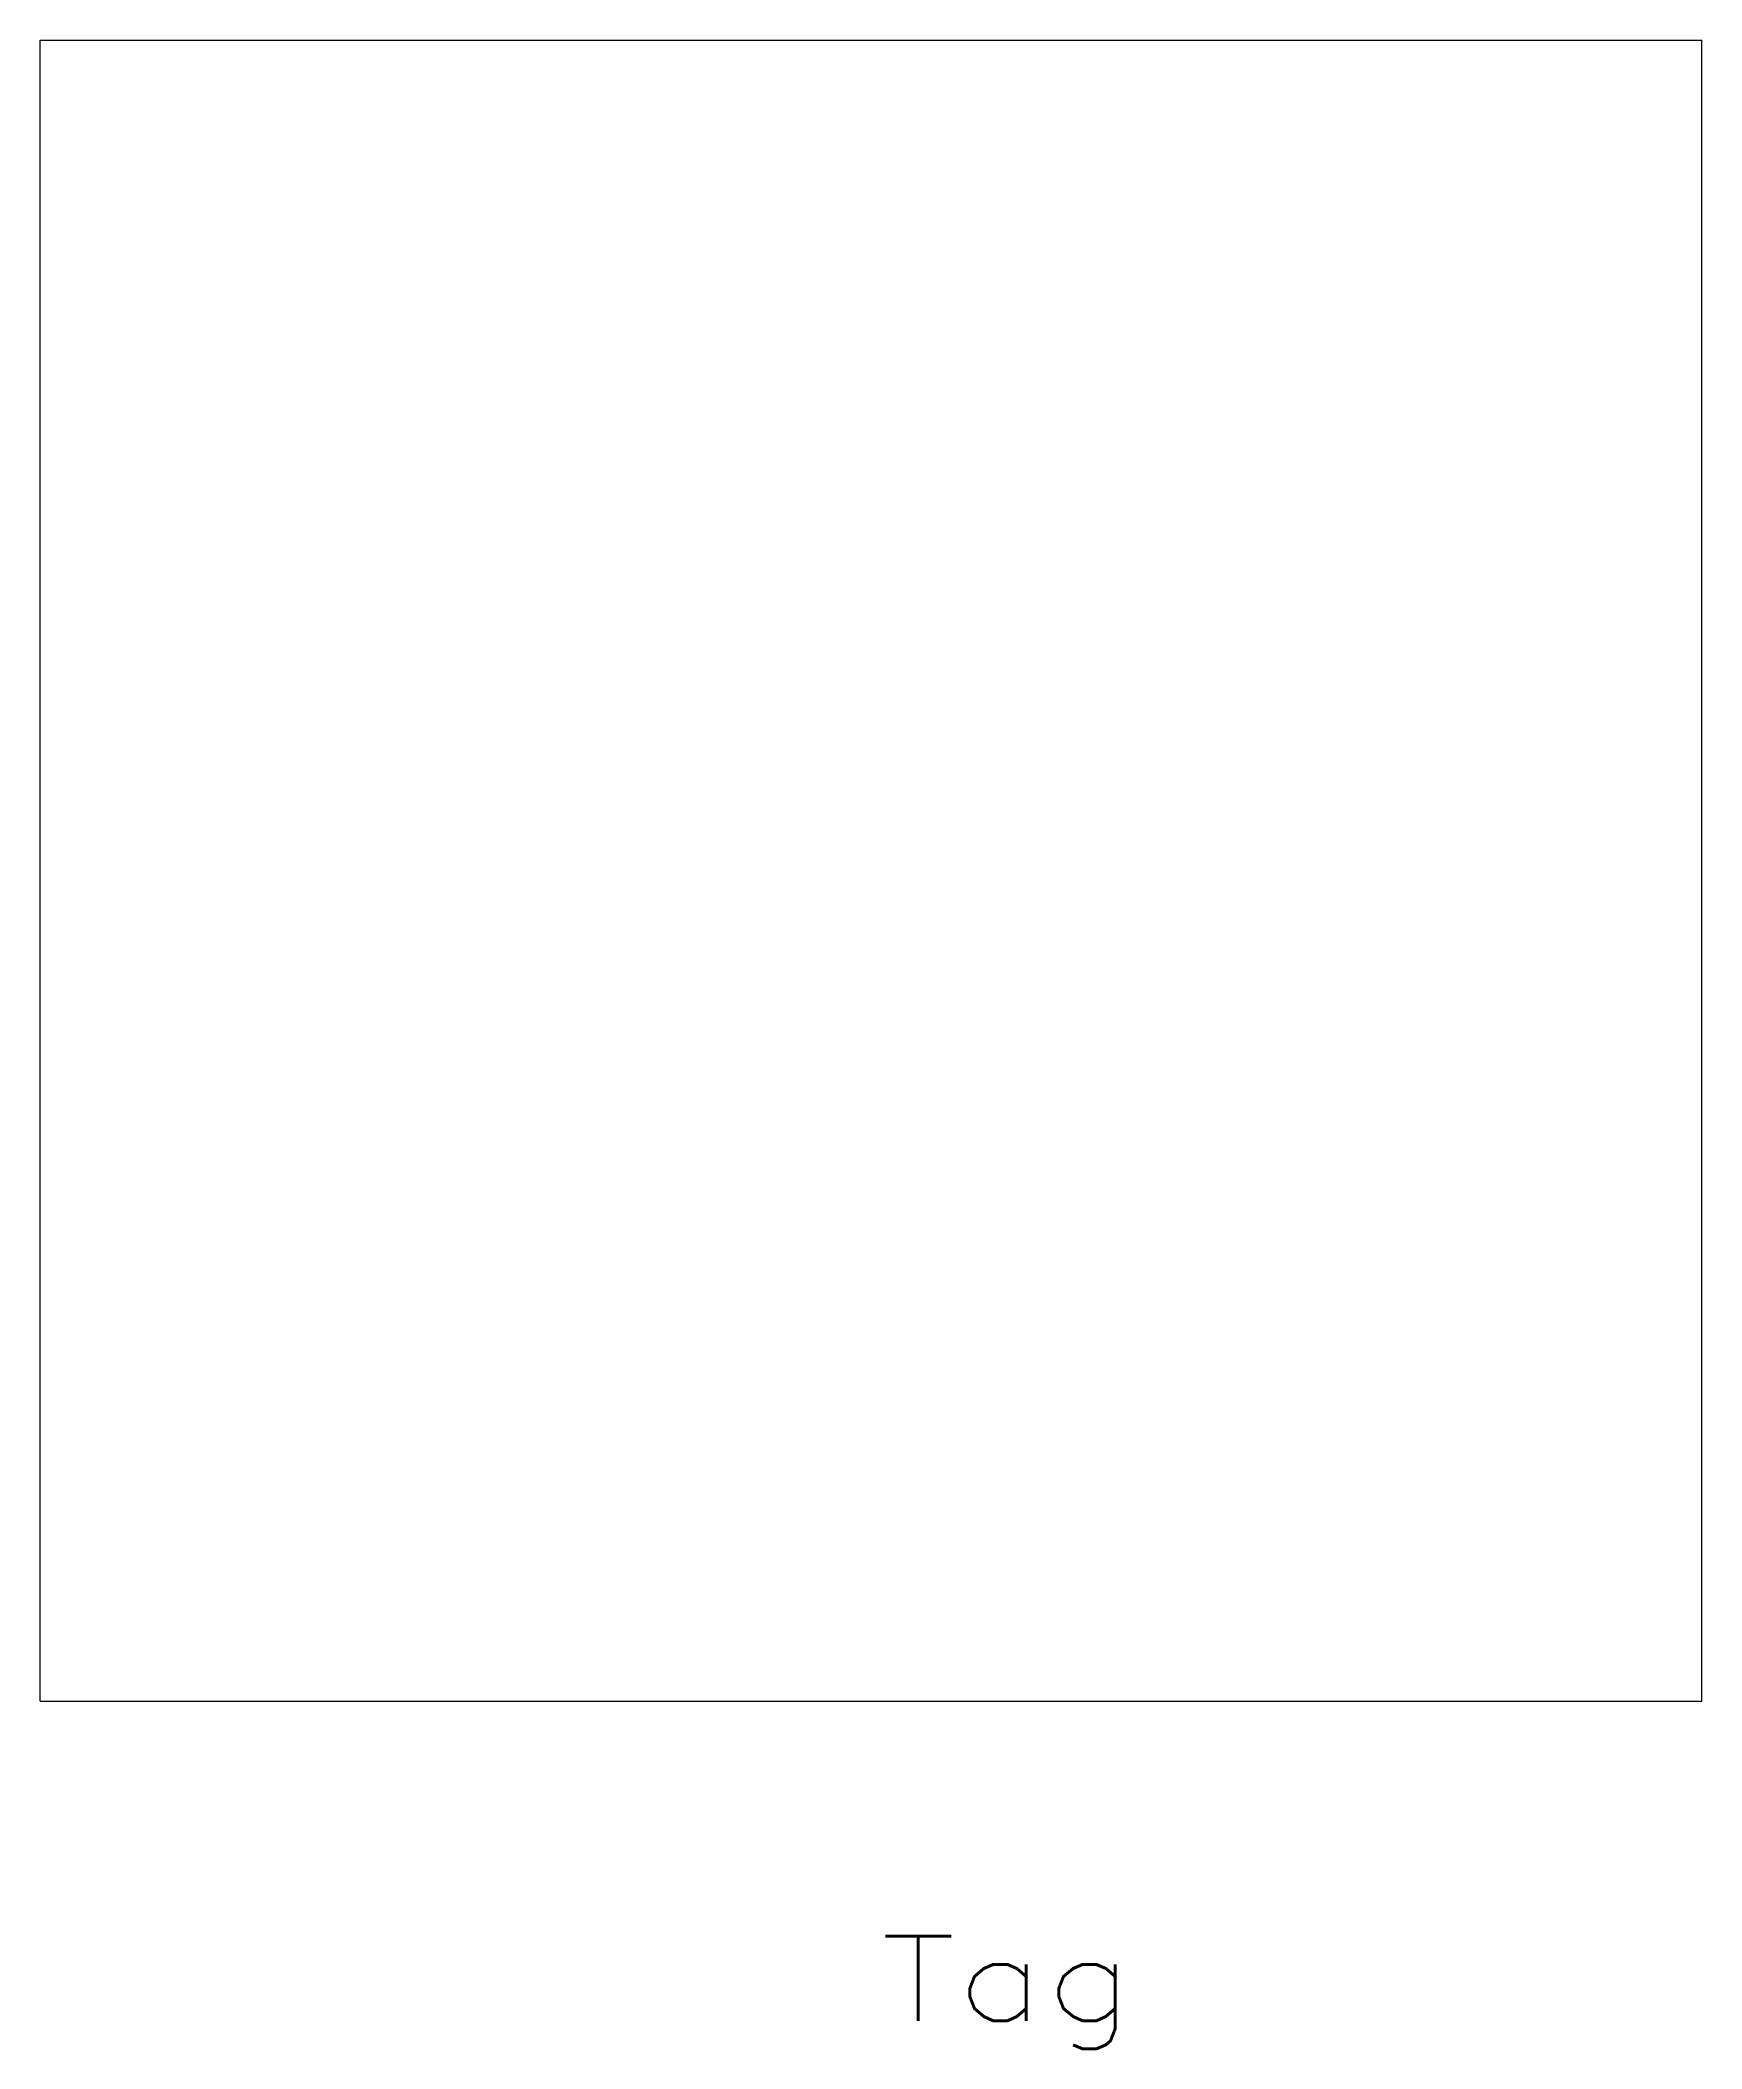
# Model space of a CAD drawing. Header units: inches. Extents: x -12.7 to 12.3, y -17.2 to 13.
import ezdxf
from ezdxf.enums import TextEntityAlignment as Align

# ---------------------------------------------------------------- set-up
doc = ezdxf.new("R2010")
doc.units = ezdxf.units.IN
doc.header["$MEASUREMENT"] = 0
doc.layers.get('0').update_dxf_attribs({"lineweight": 0})
doc.styles.add('_TCW_TXTSTY_1', font='TXT.SHX')

msp = doc.modelspace()

# ---------------------------------------------------------------- linework, layer by layer
at = {"linetype": 'Continuous'}
for p, q in [((-12.669, -11.957), (-12.669, 13.043)), ((-12.669, 13.043), (12.331, 13.043)), ((12.331, -11.957), (12.331, 13.043)), ((-12.669, -11.957), (12.331, -11.957))]:
    msp.add_line(p, q, dxfattribs=at)

# ---------------------------------------------------------------- texts
at = {"color": 7, "linetype": 'Continuous', "style": '_TCW_TXTSTY_1', "width": 1.166667}
msp.add_text('Tag', height=1.27, dxfattribs=at).set_placement((-0.023, -16.765), (3.787, -16.765), align=Align.FIT)

doc.saveas('drawing.dxf')
